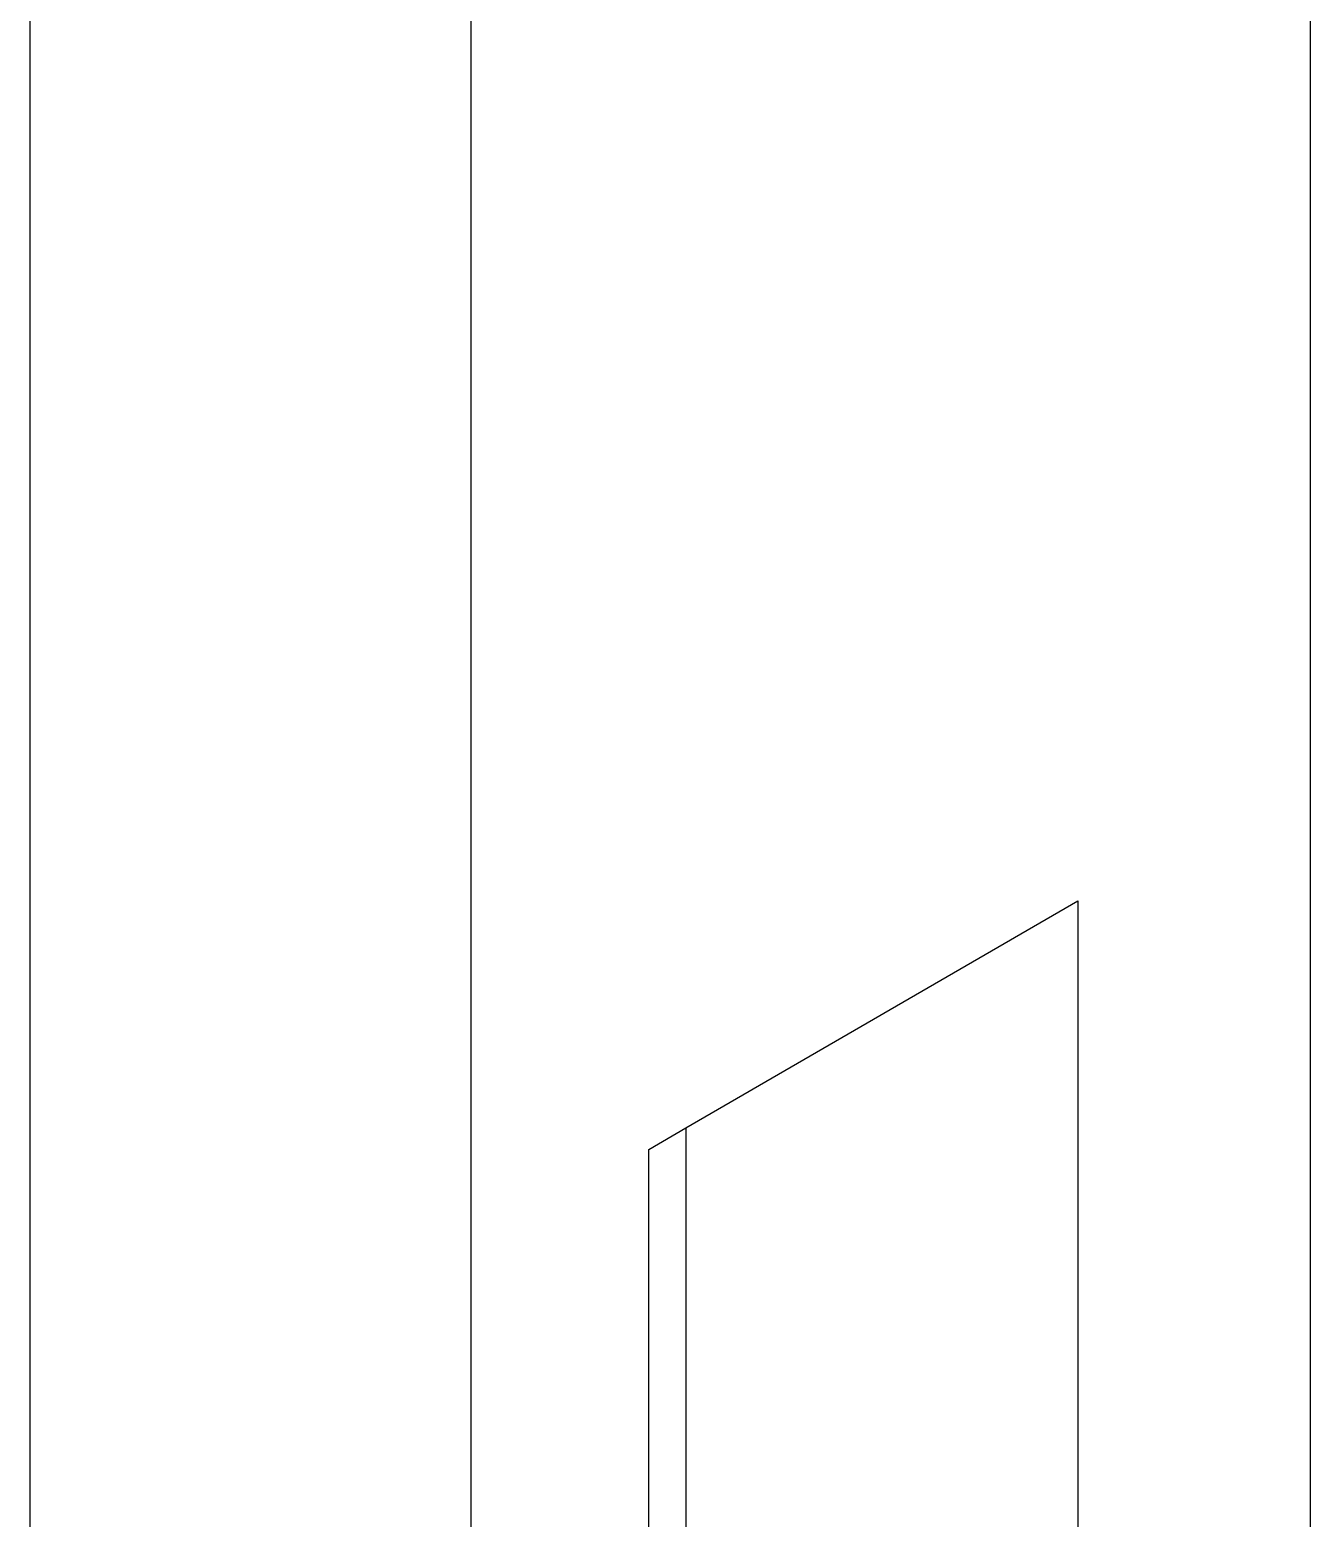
# Model space of a CAD drawing. Extents: x -4.2 to 4.2, y -5.7 to 5.7.
# Drawn here: x -4.163 to -3.258, y -2.419 to -1.367 of the extents above; entities that cross this region are included whole.
import ezdxf

# ---------------------------------------------------------------- set-up
doc = ezdxf.new("R2010")
doc.units = 0
doc.layers.get('0').update_dxf_attribs({"linetype": 'CONTINUOUS'})

msp = doc.modelspace()

# ---------------------------------------------------------------- linework, layer by layer
for p, q in [((-4.163, 5.6721), (-4.163, -5.6721)), ((-3.8513, 5.3604), (-3.8513, -5.3604)), ((-3.2583, 4.535), (-3.2583, -4.535)), ((-3.6995, -2.1433), (-3.4225, -1.9828)), ((-3.4225, -1.9828), (-3.4225, -4.0985)), ((-3.7257, -2.1585), (-3.6995, -2.1433)), ((-3.6995, -2.1433), (-3.6995, -4.0985)), ((-3.7257, -4.1275), (-3.7257, -2.1585))]:
    msp.add_line(p, q)

doc.saveas('drawing.dxf')
